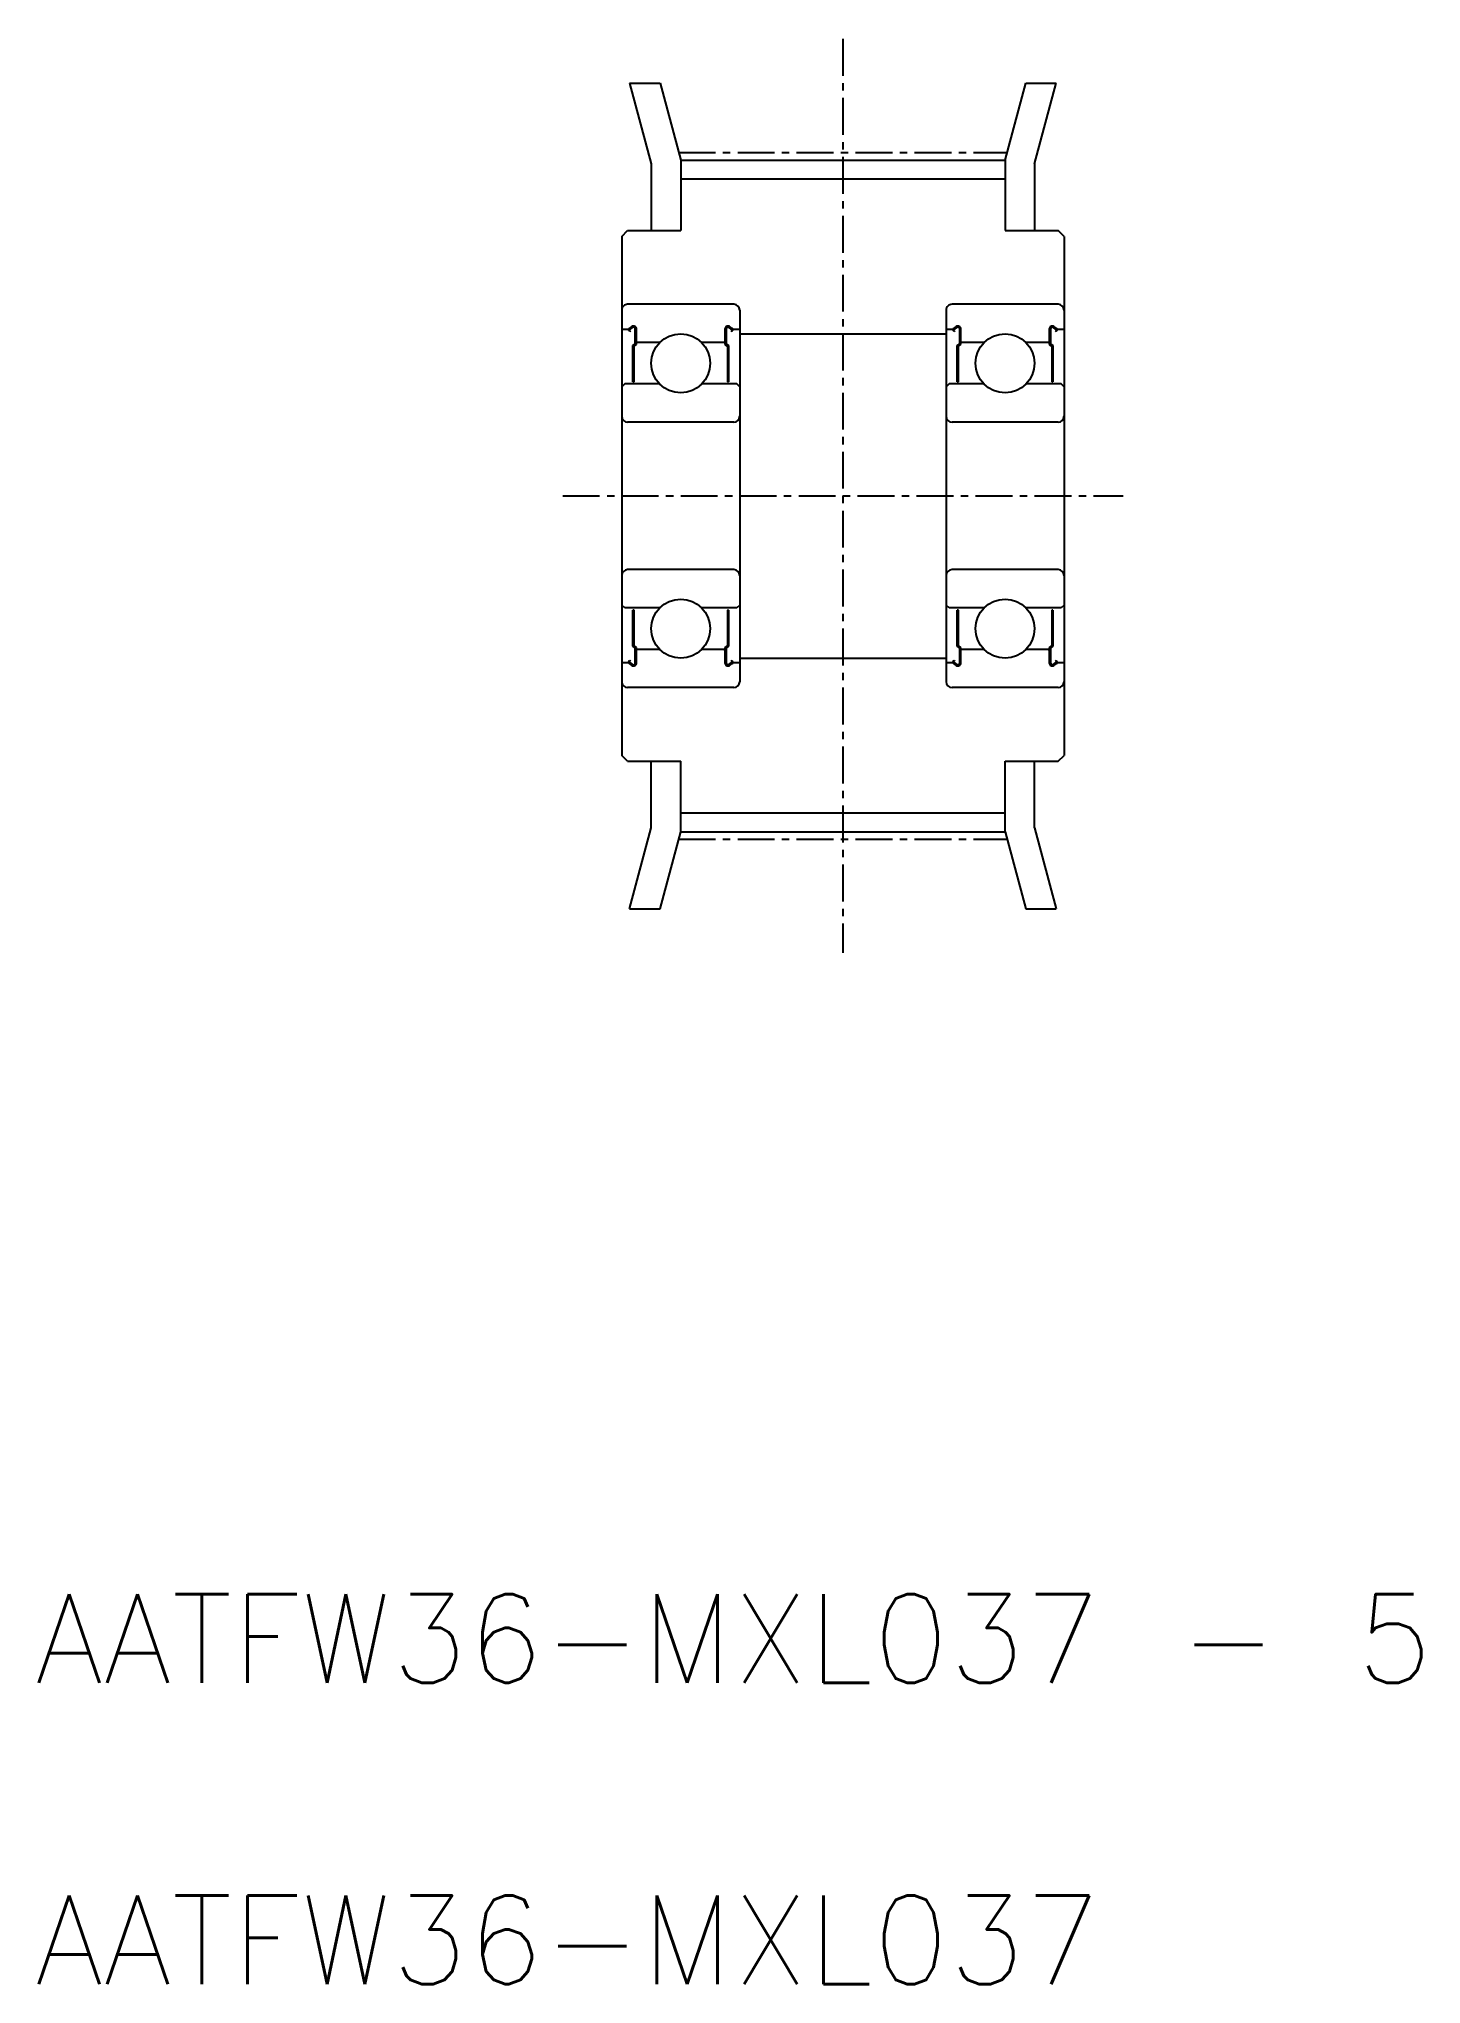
# Model space of a CAD drawing. Extents: x 22 to 68.9, y 0.3 to 66.3.
import ezdxf
from ezdxf.enums import TextEntityAlignment as Align

# ---------------------------------------------------------------- set-up
doc = ezdxf.new("R2010")
doc.units = 0
doc.linetypes.add('CENTER', pattern=[2, 1.25, -0.25, 0.25, -0.25])
doc.layers.get('0').update_dxf_attribs({"linetype": 'CONTINUOUS'})
doc.layers.add('CENTER', color=1, linetype='CONTINUOUS')
doc.styles.get("Standard").update_dxf_attribs({"font": 'txt.shx', "bigfont": 'bigfont.shx'})

msp = doc.modelspace()

# ---------------------------------------------------------------- linework, layer by layer
at = {"color": 7, "linetype": 'CONTINUOUS'}
for p, q in [((42.013, 64.784), (42.748, 62.042)), ((42.013, 64.784), (43.048, 64.784)), ((43.048, 64.784), (43.748, 62.174)), ((54.748, 62.174), (55.447, 64.784)), ((55.447, 64.784), (56.482, 64.784)), ((55.748, 62.042), (56.482, 64.784)), ((42.748, 62.042), (42.748, 59.784)), ((43.748, 62.174), (54.748, 62.174)), ((43.748, 62.174), (43.748, 59.784)), ((54.748, 62.174), (54.748, 59.784)), ((55.748, 62.042), (55.748, 59.784)), ((43.748, 61.534), (54.748, 61.534)), ((41.748, 59.584), (41.948, 59.784)), ((41.748, 59.584), (41.748, 41.984)), ((41.948, 59.784), (43.748, 59.784)), ((54.748, 59.784), (56.548, 59.784)), ((56.748, 59.584), (56.548, 59.784)), ((56.748, 59.584), (56.748, 41.984)), ((41.748, 57.084), (41.748, 44.484)), ((45.548, 57.284), (41.948, 57.284)), ((45.748, 57.084), (45.748, 44.484)), ((52.748, 57.084), (52.748, 44.484)), ((56.548, 57.284), (52.948, 57.284)), ((56.748, 57.084), (56.748, 44.484)), ((41.748, 56.464), (41.778, 56.434)), ((41.978, 56.434), (41.778, 56.434)), ((42.018, 56.366), (41.993, 56.391)), ((42.093, 56.53), (42, 56.468)), ((42.018, 56.366), (42.046, 56.395)), ((42.046, 56.395), (42.02, 56.419)), ((42.115, 56.496), (42.022, 56.435)), ((42.208, 55.944), (42.208, 56.446)), ((42.248, 55.924), (42.248, 56.446)), ((45.248, 56.446), (45.248, 55.924)), ((45.288, 56.446), (45.288, 55.944)), ((45.474, 56.435), (45.381, 56.496)), ((45.496, 56.468), (45.403, 56.53)), ((45.475, 56.419), (45.449, 56.395)), ((45.449, 56.395), (45.477, 56.366)), ((45.503, 56.391), (45.477, 56.366)), ((45.718, 56.434), (45.518, 56.434)), ((45.748, 56.464), (45.718, 56.434)), ((45.748, 56.284), (52.748, 56.284)), ((52.748, 56.464), (52.778, 56.434)), ((52.978, 56.434), (52.778, 56.434)), ((53.018, 56.366), (52.993, 56.391)), ((53.093, 56.53), (53, 56.468)), ((53.018, 56.366), (53.046, 56.395)), ((53.046, 56.395), (53.02, 56.419)), ((53.115, 56.496), (53.022, 56.435)), ((53.208, 55.944), (53.208, 56.446)), ((53.248, 55.924), (53.248, 56.446)), ((56.248, 56.446), (56.248, 55.924)), ((56.288, 56.446), (56.288, 55.944)), ((56.474, 56.435), (56.381, 56.496)), ((56.496, 56.468), (56.403, 56.53)), ((56.475, 56.419), (56.449, 56.395)), ((56.449, 56.395), (56.477, 56.366)), ((56.503, 56.391), (56.477, 56.366)), ((56.718, 56.434), (56.518, 56.434)), ((56.748, 56.464), (56.718, 56.434)), ((42.124, 55.882), (42.208, 55.944)), ((42.124, 54.656), (42.124, 55.882)), ((42.164, 55.862), (42.248, 55.924)), ((42.164, 54.656), (42.164, 55.862)), ((42.278, 55.984), (42.248, 56.014)), ((43.034, 55.984), (42.278, 55.984)), ((45.218, 55.984), (44.462, 55.984)), ((45.248, 56.014), (45.218, 55.984)), ((45.248, 55.924), (45.331, 55.862)), ((45.288, 55.944), (45.371, 55.882)), ((45.331, 55.862), (45.331, 54.656)), ((45.371, 55.882), (45.371, 54.656)), ((53.124, 55.882), (53.208, 55.944)), ((53.124, 54.656), (53.124, 55.882)), ((53.164, 55.862), (53.248, 55.924)), ((53.164, 54.656), (53.164, 55.862)), ((53.278, 55.984), (53.248, 56.014)), ((54.034, 55.984), (53.278, 55.984)), ((56.218, 55.984), (55.462, 55.984)), ((56.248, 56.014), (56.218, 55.984)), ((56.248, 55.924), (56.331, 55.862)), ((56.288, 55.944), (56.371, 55.882)), ((56.331, 55.862), (56.331, 54.656)), ((56.371, 55.882), (56.371, 54.656)), ((41.748, 55.184), (41.748, 55.184)), ((52.748, 55.184), (52.748, 55.184)), ((41.848, 54.584), (41.748, 54.484)), ((43.034, 54.584), (41.848, 54.584)), ((42.124, 54.656), (42.164, 54.656)), ((45.648, 54.584), (44.462, 54.584)), ((45.331, 54.656), (45.371, 54.656)), ((45.748, 54.484), (45.648, 54.584)), ((52.848, 54.584), (52.748, 54.484)), ((54.034, 54.584), (52.848, 54.584)), ((53.124, 54.656), (53.164, 54.656)), ((56.648, 54.584), (55.462, 54.584)), ((56.331, 54.656), (56.371, 54.656)), ((56.748, 54.484), (56.648, 54.584)), ((45.548, 53.284), (41.948, 53.284)), ((56.548, 53.284), (52.948, 53.284)), ((45.548, 48.284), (41.948, 48.284)), ((56.548, 48.284), (52.948, 48.284)), ((41.848, 46.984), (41.748, 47.084)), ((43.034, 46.984), (41.848, 46.984)), ((42.124, 45.685), (42.124, 46.911)), ((42.164, 46.911), (42.124, 46.911)), ((42.164, 45.706), (42.164, 46.911)), ((45.648, 46.984), (44.462, 46.984)), ((45.331, 46.911), (45.331, 45.706)), ((45.371, 46.911), (45.331, 46.911)), ((45.371, 46.911), (45.371, 45.685)), ((45.748, 47.084), (45.648, 46.984)), ((52.848, 46.984), (52.748, 47.084)), ((54.034, 46.984), (52.848, 46.984)), ((53.164, 46.911), (53.124, 46.911)), ((53.124, 45.685), (53.124, 46.911)), ((53.164, 45.706), (53.164, 46.911)), ((56.648, 46.984), (55.462, 46.984)), ((56.371, 46.911), (56.331, 46.911)), ((56.331, 46.911), (56.331, 45.706)), ((56.371, 46.911), (56.371, 45.685)), ((56.748, 47.084), (56.648, 46.984)), ((42.208, 45.623), (42.124, 45.685)), ((42.248, 45.643), (42.164, 45.706)), ((42.208, 45.121), (42.208, 45.623)), ((42.248, 45.121), (42.248, 45.643)), ((42.248, 45.554), (42.278, 45.584)), ((42.278, 45.584), (43.034, 45.584)), ((44.462, 45.584), (45.218, 45.584)), ((45.218, 45.584), (45.248, 45.554)), ((45.331, 45.706), (45.248, 45.643)), ((45.248, 45.643), (45.248, 45.121)), ((45.371, 45.685), (45.288, 45.623)), ((45.288, 45.623), (45.288, 45.121)), ((53.208, 45.623), (53.124, 45.685)), ((53.248, 45.643), (53.164, 45.706)), ((53.208, 45.121), (53.208, 45.623)), ((53.248, 45.121), (53.248, 45.643)), ((53.248, 45.554), (53.278, 45.584)), ((53.278, 45.584), (54.034, 45.584)), ((55.462, 45.584), (56.218, 45.584)), ((56.218, 45.584), (56.248, 45.554)), ((56.331, 45.706), (56.248, 45.643)), ((56.248, 45.643), (56.248, 45.121)), ((56.371, 45.685), (56.288, 45.623)), ((56.288, 45.623), (56.288, 45.121)), ((41.748, 45.104), (41.778, 45.134)), ((41.778, 45.134), (41.978, 45.134)), ((41.993, 45.177), (42.018, 45.202)), ((42, 45.099), (42.093, 45.038)), ((42.046, 45.173), (42.018, 45.202)), ((42.02, 45.148), (42.046, 45.173)), ((42.022, 45.133), (42.115, 45.071)), ((45.381, 45.071), (45.474, 45.133)), ((45.403, 45.038), (45.496, 45.099)), ((45.477, 45.202), (45.449, 45.173)), ((45.449, 45.173), (45.475, 45.148)), ((45.477, 45.202), (45.503, 45.177)), ((45.518, 45.134), (45.718, 45.134)), ((45.748, 45.104), (45.718, 45.134)), ((45.748, 45.284), (52.748, 45.284)), ((52.748, 45.104), (52.778, 45.134)), ((52.778, 45.134), (52.978, 45.134)), ((52.993, 45.177), (53.018, 45.202)), ((53, 45.099), (53.093, 45.038)), ((53.046, 45.173), (53.018, 45.202)), ((53.02, 45.148), (53.046, 45.173)), ((53.022, 45.133), (53.115, 45.071)), ((56.381, 45.071), (56.474, 45.133)), ((56.403, 45.038), (56.496, 45.099)), ((56.477, 45.202), (56.449, 45.173)), ((56.449, 45.173), (56.475, 45.148)), ((56.477, 45.202), (56.503, 45.177)), ((56.518, 45.134), (56.718, 45.134)), ((56.748, 45.104), (56.718, 45.134)), ((45.548, 44.284), (41.948, 44.284)), ((56.548, 44.284), (52.948, 44.284)), ((41.948, 41.784), (41.748, 41.984)), ((41.948, 41.784), (43.748, 41.784)), ((42.748, 39.525), (42.748, 41.784)), ((43.748, 39.394), (43.748, 41.784)), ((54.748, 39.394), (54.748, 41.784)), ((54.748, 41.784), (56.548, 41.784)), ((55.748, 39.525), (55.748, 41.784)), ((56.548, 41.784), (56.748, 41.984)), ((43.748, 40.034), (54.748, 40.034)), ((42.013, 36.784), (42.748, 39.525)), ((43.048, 36.784), (43.748, 39.394)), ((43.748, 39.394), (54.748, 39.394)), ((54.748, 39.394), (55.447, 36.784)), ((55.748, 39.525), (56.482, 36.784)), ((42.013, 36.784), (43.048, 36.784)), ((55.447, 36.784), (56.482, 36.784))]:
    msp.add_line(p, q, dxfattribs=at)
for centre in [(43.748, 55.284), (54.748, 55.284), (43.748, 46.284), (54.748, 46.284)]:
    msp.add_circle(centre, 1, dxfattribs=at)
for centre, radius, start, end in [((41.948, 57.084), 0.2, 90, 180.00001), ((45.548, 57.084), 0.2, 0, 90), ((52.948, 57.084), 0.2, 90, 180.00001), ((56.548, 57.084), 0.2, 0, 90), ((42.027, 56.427), 0.05, 123.51921, 226.06067), ((42.027, 56.427), 0.01, 123.5173, 226.06062), ((42.148, 56.446), 0.1, 0, 123.51926), ((42.148, 56.446), 0.06, 0, 123.519), ((45.348, 56.446), 0.1, 56.48067, 179.99989), ((45.348, 56.446), 0.06, 56.48097, 179.99989), ((45.468, 56.427), 0.01, 313.93921, 56.48267), ((45.468, 56.427), 0.05, 313.93921, 56.4807), ((53.027, 56.427), 0.05, 123.51921, 226.06067), ((53.027, 56.427), 0.01, 123.5173, 226.06062), ((53.148, 56.446), 0.1, 0, 123.51926), ((53.148, 56.446), 0.06, 0, 123.519), ((56.348, 56.446), 0.1, 56.48067, 179.99989), ((56.348, 56.446), 0.06, 56.48097, 179.99989), ((56.468, 56.427), 0.01, 313.93921, 56.48267), ((56.468, 56.427), 0.05, 313.93921, 56.4807), ((41.948, 53.484), 0.2, 180.00001, 270), ((45.548, 53.484), 0.2, 270, 0), ((52.948, 53.484), 0.2, 180.00001, 270), ((56.548, 53.484), 0.2, 270, 0), ((41.948, 48.084), 0.2, 90, 180), ((45.548, 48.084), 0.2, 0, 90), ((52.948, 48.084), 0.2, 90, 180), ((56.548, 48.084), 0.2, 0, 90), ((42.027, 45.141), 0.05, 133.93896, 236.48021), ((42.027, 45.141), 0.01, 133.93744, 236.47961), ((42.148, 45.121), 0.1, 236.48053, 0), ((42.148, 45.121), 0.06, 236.48065, 0), ((45.348, 45.121), 0.1, 179.99995, 303.51929), ((45.348, 45.121), 0.06, 179.99995, 303.51929), ((45.468, 45.141), 0.01, 303.52026, 46.06253), ((45.468, 45.141), 0.05, 303.51953, 46.061), ((53.027, 45.141), 0.05, 133.93896, 236.48021), ((53.027, 45.141), 0.01, 133.93744, 236.47961), ((53.148, 45.121), 0.1, 236.48053, 0), ((53.148, 45.121), 0.06, 236.48065, 0), ((56.348, 45.121), 0.1, 179.99995, 303.51929), ((56.348, 45.121), 0.06, 179.99995, 303.51929), ((56.468, 45.141), 0.01, 303.52026, 46.06253), ((56.468, 45.141), 0.05, 303.51953, 46.061), ((41.948, 44.484), 0.2, 180, 270), ((45.548, 44.484), 0.2, 270, 0), ((52.948, 44.484), 0.2, 180, 270), ((56.548, 44.484), 0.2, 270, 0)]:
    msp.add_arc(centre, radius, start, end, dxfattribs=at)
at = {"layer": 'CENTER', "color": 1, "linetype": 'CENTER'}
for p, q in [((49.248, 66.284), (49.248, 35.284)), ((43.679, 62.429), (54.816, 62.429)), ((39.748, 50.784), (58.748, 50.784)), ((43.679, 39.139), (54.816, 39.139))]:
    msp.add_line(p, q, dxfattribs=at)

# ---------------------------------------------------------------- texts
at = {"color": 7, "linetype": 'CONTINUOUS'}
for s, p in [('AATFW36-MXL037 - 5', (21.852, 9.634)), ('AATFW36-MXL037', (21.852, -0.586))]:
    msp.add_text(s, height=3, dxfattribs=at).set_placement(p, align=Align.BOTTOM_LEFT)

doc.saveas('drawing.dxf')
